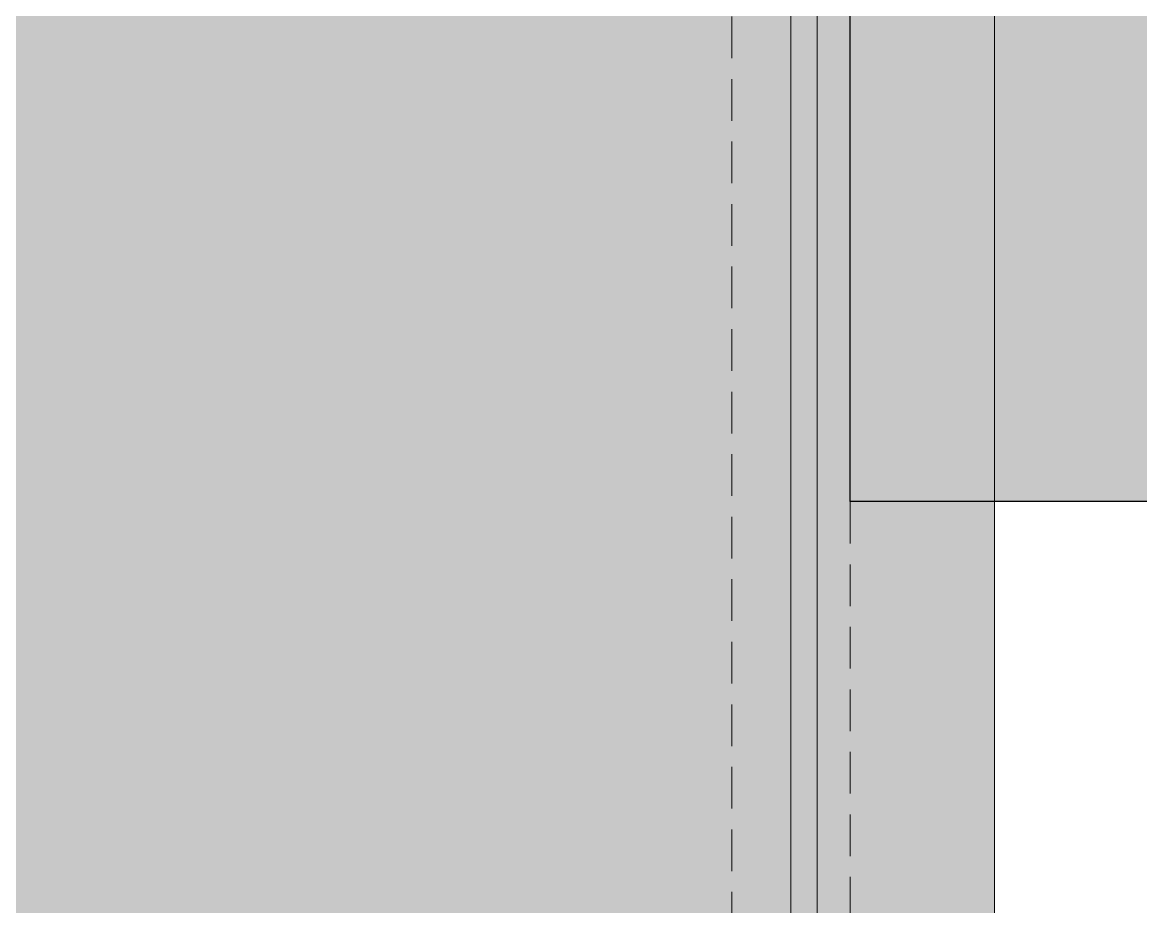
# Model space of a CAD drawing. Header units: millimetres. Extents: x -853320 to 19484, y -510814 to 9708.
# Drawn here: x 10789.9 to 10960.1, y 7417.1 to 7551.8 of the extents above; entities that cross this region are included whole.
import ezdxf

# ---------------------------------------------------------------- set-up
doc = ezdxf.new("R2010")
doc.units = ezdxf.units.MM
doc.linetypes.add('NASCOSTA', pattern=[9.525, 6.35, -3.175])
for name, color, linetype, lineweight in [('F_ARREDI', 7, 'Continuous', 5), ('F_Iluminazione', 170, 'Continuous', 5), ('F_MULTI laminato OPACO', 1, 'Continuous', 5)]:
    doc.layers.add(name, color=color, linetype=linetype, lineweight=lineweight)
doc.layers.add('IA_ARREDI', color=73, linetype='Continuous')
doc.layers.add('TRATTEGGI - Hatch', color=7, linetype='Continuous')

# ---------------------------------------------------------------- blocks, each defined once
blk = doc.blocks.new('BAGNO-LAVANDERIA_pianta_sol.B')
at = {"layer": 'F_MULTI laminato OPACO', "true_color": 0x636466, "transparency": 33554559}
h = blk.add_hatch(color=251, dxfattribs=at)
h.dxf.hatch_style = 1
h.paths.add_polyline_path([(863997.77, 518692.99), (864257.77, 518692.99), (864257.77, 517588.99), (863997.77, 517588.99)])
at = {"layer": 'IA_ARREDI', "ltscale": 10, "true_color": 0xcecce6, "transparency": 33554559}
h = blk.add_hatch(color=254, dxfattribs=at)
h.dxf.hatch_style = 1
h.paths.add_polyline_path([(865408.77, 518292.99), (864235.77, 518292.99), (864235.77, 518692.99), (865408.77, 518692.99)])
at = {"layer": 'TRATTEGGI - Hatch', "transparency": 33554687}
h = blk.add_hatch(color=1, dxfattribs=at)
h.dxf.hatch_style = 1
h.set_gradient(color1=(192, 192, 192), color2=(255, 255, 0), rotation=90, name='INVCURVED')
h.paths.add_polyline_path([(864226.77, 517588.99), (864226.77, 518692.99), (864230.77, 518692.99), (864230.77, 517588.99)])
at = {"layer": 'F_Iluminazione'}
blk.add_lwpolyline([(864226.77, 517588.99), (864226.77, 518692.99), (864230.77, 518692.99), (864230.77, 517588.99)], close=True, dxfattribs=at)
at = {"layer": 'F_MULTI laminato OPACO'}
blk.add_lwpolyline([(863997.77, 518692.99), (864257.77, 518692.99), (864257.77, 517588.99), (863997.77, 517588.99)], close=True, dxfattribs=at)
at = {"layer": 'F_MULTI laminato OPACO', "linetype": 'NASCOSTA'}
blk.add_lwpolyline([(864217.77, 518692.99), (864235.77, 518692.99), (864235.77, 517588.99), (864217.77, 517588.99)], close=True, dxfattribs=at)
at = {"layer": 'IA_ARREDI', "ltscale": 10}
blk.add_lwpolyline([(865408.77, 518292.99), (864235.77, 518292.99), (864235.77, 518692.99), (865408.77, 518692.99)], close=True, dxfattribs=at)

msp = doc.modelspace()

# ---------------------------------------------------------------- block references
at = {"layer": 'F_ARREDI', "color": 2, "lineweight": 5}
msp.add_blockref('BAGNO-LAVANDERIA_pianta_sol.B', (-853319.899, -510814.178), dxfattribs=at)

doc.saveas('drawing.dxf')
